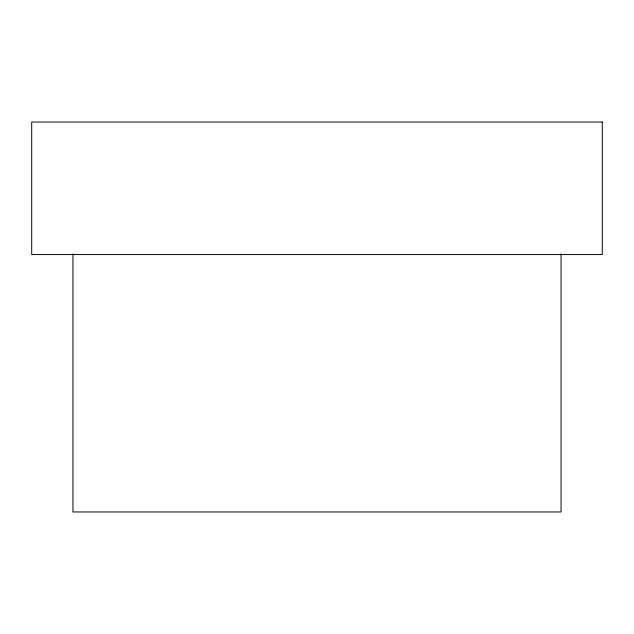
<?xml version="1.0" encoding="UTF-8"?>
<svg xmlns="http://www.w3.org/2000/svg" width="634" height="634" viewBox="0 0 634 634"><rect width="100%" height="100%" fill="white"/><g stroke="black" fill="none" stroke-linecap="round" stroke-linejoin="round"><path stroke-width="0.95" d="M561.058 253.925L561.058 511.963L72.942 511.963L72.942 253.925M602.3 122.037L31.7 122.037L31.7 254.543L602.3 254.543L602.3 122.037"/></g></svg>
